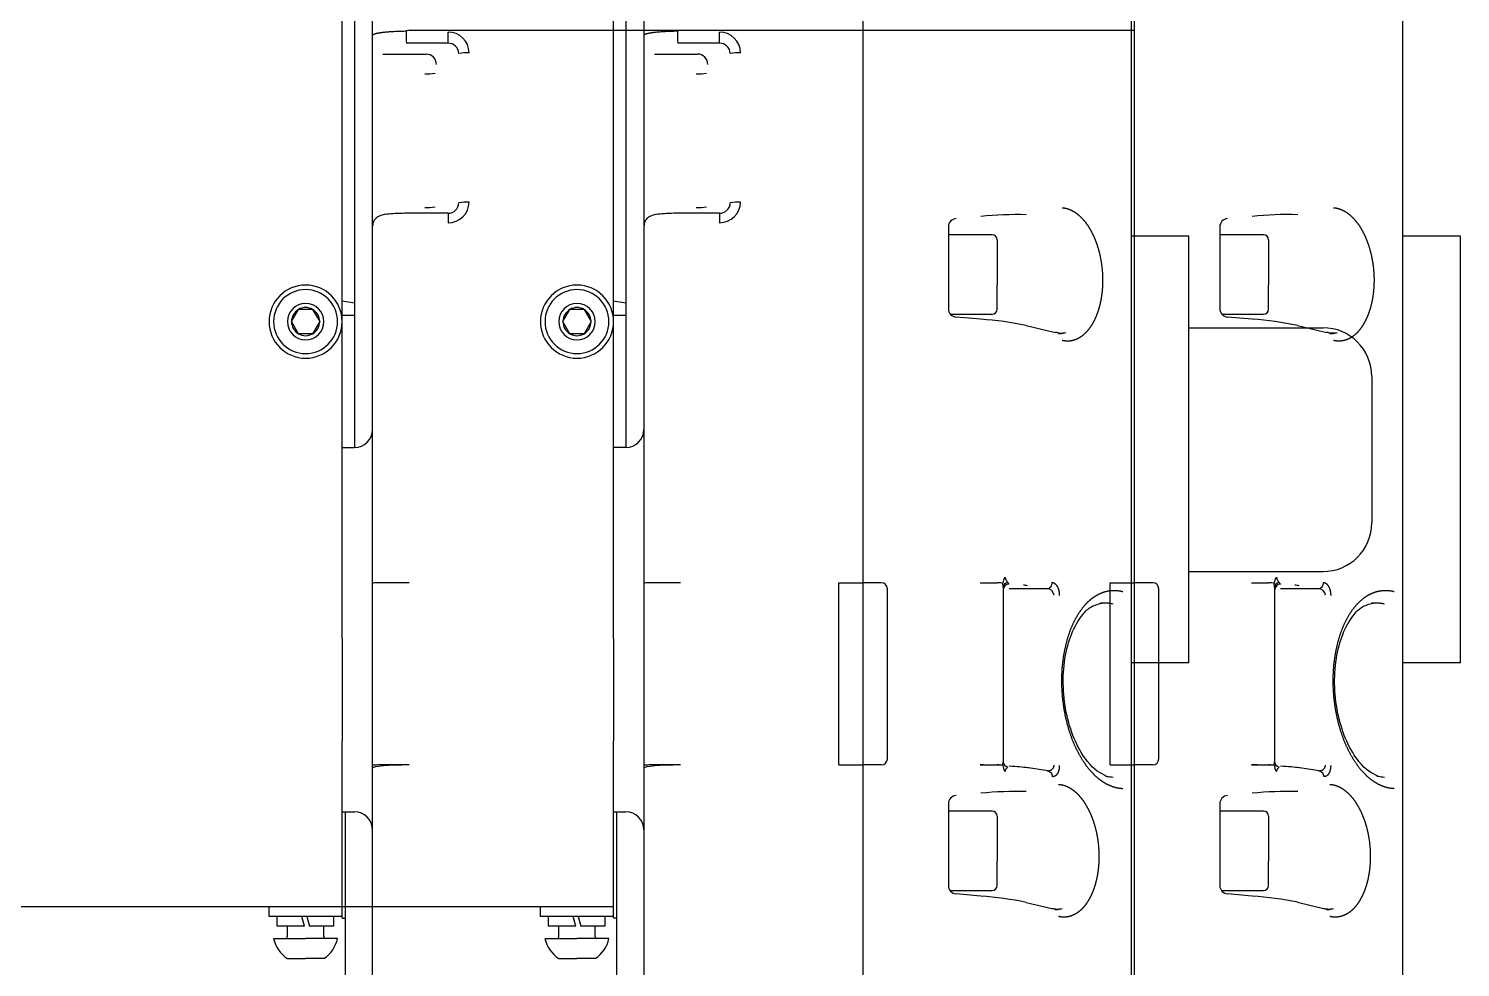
# Model space of a CAD drawing. Extents: x -1899985 to 1774885, y 556286 to 2175695.
# Drawn here: x -1083091.7 to -1082722.4, y 576265.4 to 576507.4 of the extents above; entities that cross this region are included whole.
import ezdxf

# ---------------------------------------------------------------- set-up
doc = ezdxf.new("R2010")
doc.units = 0
doc.header["$LTSCALE"] = 10
doc.header["$MEASUREMENT"] = 0
for name, color, linetype in [('20剖面图$0$A-LIN-V', 9, 'Continuous'), ('20剖面图$0$EWHS5T6M-3', 7, 'Continuous'), ('20剖面图$0$FHSGH10105-主梁-04', 7, 'Continuous'), ('A-LIN-V', 9, 'Continuous')]:
    doc.layers.add(name, color=color, linetype=linetype)

# ---------------------------------------------------------------- blocks, each defined once
blk = doc.blocks.new('20剖面图$0$w4234')
at = {"layer": '20剖面图$0$EWHS5T6M-3', "color": 2, "linetype": 'Continuous'}
for p, q in [((1597223.68, -79801.07), (1597223.68, -79652.03)), ((1597089.32, -79957.96), (1597089.32, -79664.84)), ((1597292.82, -79679.07), (1597292.82, -79808.87)), ((1597292.82, -79679.07), (1597292.82, -79808.87)), ((1597097.18, -79802.36), (1597097.18, -79682.21)), ((1597092.46, -79741.84), (1597092.46, -79820.73)), ((1597106.61, -79801.07), (1597223.68, -79801.07)), ((1597223.68, -79943.52), (1597223.68, -79801.07)), ((1597097.18, -79804.55), (1597097.18, -79802.36)), ((1597097.18, -79812.55), (1597097.18, -79804.55)), ((1597116.64, -79804.43), (1597105.92, -79804.43)), ((1597223.68, -79943.52), (1597223.68, -79801.89)), ((1597099.85, -79807.21), (1597111.01, -79807.21)), ((1597292.82, -79808.87), (1597292.82, -79947.8)), ((1597292.82, -79808.87), (1597292.82, -79854.19)), ((1597097.18, -79846.99), (1597097.18, -79812.55)), ((1597092.46, -79820.73), (1597092.46, -79908.69)), ((1597097.18, -79851.57), (1597097.18, -79846.99)), ((1597116.64, -79848.25), (1597106.61, -79848.25)), ((1597097.18, -79943.66), (1597097.18, -79851.52)), ((1597245.68, -79851.8), (1597245.68, -79872.83)), ((1597256.99, -79853.82), (1597245.68, -79853.82)), ((1597258.25, -79855.08), (1597258.25, -79866.74)), ((1597307.75, -79854.19), (1597292.82, -79854.19)), ((1597307.75, -79854.19), (1597292.82, -79854.19)), ((1597307.75, -79964.19), (1597307.75, -79854.19)), ((1597307.75, -79877.77), (1597307.75, -79854.19)), ((1597258.26, -79858.59), (1597258.25, -79858.6)), ((1597258.25, -79873), (1597258.25, -79866.74)), ((1597089.32, -79870.81), (1597092.46, -79871.36)), ((1597258.25, -79869.48), (1597258.26, -79869.49)), ((1597076.26, -79876.19), (1597078.08, -79873.05)), ((1597081.71, -79873.05), (1597078.08, -79873.05)), ((1597081.71, -79873.05), (1597083.52, -79876.19)), ((1597092.46, -79874.62), (1597089.32, -79874.62)), ((1597246.21, -79874.25), (1597256.99, -79874.25)), ((1597254.08, -79875.56), (1597247.69, -79875)), ((1597078.08, -79879.34), (1597076.26, -79876.19)), ((1597083.52, -79876.19), (1597081.71, -79879.34)), ((1597265.79, -79877.18), (1597273.32, -79878.97)), ((1597307.75, -79877.77), (1597342.32, -79877.77)), ((1597307.75, -79877.77), (1597342.32, -79877.77)), ((1597081.71, -79879.34), (1597078.08, -79879.34)), ((1597354.89, -79890.34), (1597354.89, -79928.05)), ((1597354.89, -79890.34), (1597354.89, -79928.05)), ((1597092.46, -79908.69), (1597089.32, -79908.69)), ((1597307.75, -79940.62), (1597342.32, -79940.62)), ((1597307.75, -79964.19), (1597307.75, -79940.62)), ((1597307.75, -79940.62), (1597342.32, -79940.62)), ((1597097.18, -79990.62), (1597097.18, -79943.66)), ((1597106.61, -79943.52), (1597098.75, -79943.52)), ((1597217.39, -79943.52), (1597223.68, -79943.52)), ((1597217.39, -79990.49), (1597217.39, -79943.52)), ((1597223.68, -79946.06), (1597223.68, -79943.52)), ((1597228.39, -79943.52), (1597223.68, -79943.52)), ((1597223.68, -79946.06), (1597223.68, -79943.52)), ((1597229.96, -79988.92), (1597229.96, -79945.1)), ((1597253.89, -79943.52), (1597258.25, -79943.52)), ((1597259.73, -79943.62), (1597259.76, -79943.62)), ((1597259.82, -79944.62), (1597259.73, -79943.62)), ((1597259.82, -79944.62), (1597259.82, -79989.67)), ((1597261.39, -79945.03), (1597271.13, -79945.03)), ((1597223.68, -79951.11), (1597223.68, -79946.06)), ((1597223.68, -79951.11), (1597223.68, -79946.06)), ((1597292.82, -79947.8), (1597292.82, -79973.36)), ((1597223.68, -79986.18), (1597223.68, -79951.11)), ((1597223.68, -79986.18), (1597223.68, -79951.11)), ((1597089.32, -79957.96), (1597089.32, -79984.27)), ((1597307.75, -79964.19), (1597292.82, -79964.19)), ((1597307.75, -79964.19), (1597292.82, -79964.19)), ((1597292.82, -79964.19), (1597292.82, -80115.33)), ((1597292.82, -79973.36), (1597292.82, -79995.96)), ((1597089.32, -79985.41), (1597089.32, -79984.27)), ((1597089.32, -80027.05), (1597089.32, -79985.41)), ((1597223.68, -79990.49), (1597223.68, -79986.18)), ((1597223.68, -79990.49), (1597223.68, -79986.18)), ((1597259.73, -79990.58), (1597259.82, -79989.67)), ((1597097.18, -79991.31), (1597097.18, -79990.62)), ((1597097.18, -80114.36), (1597097.18, -79991.31)), ((1597106.61, -79990.49), (1597098.75, -79990.49)), ((1597217.39, -79990.49), (1597223.68, -79990.49)), ((1597223.68, -80113.12), (1597223.68, -79990.49)), ((1597228.39, -79990.49), (1597223.68, -79990.49)), ((1597223.68, -80114.16), (1597223.68, -79990.49)), ((1597253.89, -79990.49), (1597258.25, -79990.49)), ((1597259.76, -79990.59), (1597259.73, -79990.58)), ((1597271.36, -79992.01), (1597266.37, -79991.25)), ((1597271.55, -79991.98), (1597271.48, -79992.03)), ((1597292.82, -79995.96), (1597292.82, -80115.33)), ((1597245.68, -80000.52), (1597245.68, -80021.55)), ((1597089.32, -80002.54), (1597092.46, -80002.54)), ((1597090.11, -80002.54), (1597090.11, -80089)), ((1597256.99, -80002.41), (1597245.68, -80002.41)), ((1597258.25, -80003.66), (1597258.25, -80015.32)), ((1597258.26, -80007.17), (1597258.25, -80007.18)), ((1597258.25, -80021.58), (1597258.25, -80015.32)), ((1597258.25, -80018.06), (1597258.26, -80018.07)), ((1597246.1, -80022.83), (1597256.99, -80022.83)), ((1597254.08, -80024.28), (1597247.69, -80023.72)), ((1597265.79, -80025.9), (1597272.41, -80027.47)), ((1597089.32, -80027.05), (1596174.75, -80027.05)), ((1597070.46, -80029.57), (1597070.46, -80027.05)), ((1597089.32, -80029.57), (1597070.46, -80029.57)), ((1597072.58, -80032.08), (1597072.58, -80029.57)), ((1597079.58, -80032.08), (1597078.9, -80029.57)), ((1597080.21, -80029.57), (1597080.88, -80032.08)), ((1597087.2, -80032.08), (1597087.2, -80029.57)), ((1597089.32, -80029.57), (1597089.32, -80027.05)), ((1597089.32, -80029.94), (1597089.32, -80029.57)), ((1597089.32, -80029.94), (1597090.11, -80029.94)), ((1597079.58, -80032.08), (1597072.58, -80032.08)), ((1597075.18, -80034.83), (1597075.18, -80032.08)), ((1597087.2, -80032.08), (1597080.88, -80032.08)), ((1597084.61, -80034.83), (1597084.61, -80032.08)), ((1597071.64, -80035.22), (1597079.89, -80035.22)), ((1597088.14, -80035.22), (1597079.89, -80035.22)), ((1597075.18, -80040.41), (1597079.89, -80040.41)), ((1597076.26, -80040.41), (1597076.26, -80040.41)), ((1597084.61, -80040.41), (1597079.89, -80040.41))]:
    blk.add_line(p, q, dxfattribs=at)
for centre, radius, start, end in [((1597106.14, -79801.57), 0.34, 115.5124, 175.0691), ((1597106.63, -79802.23), 1.16, 91.1511, 123.4361), ((1597124.89, -79802.16), 19.1, 178.1204, 186.8182), ((1597116.68, -79806.92), 5.38, 0.6276, 90.4679), ((1597043.15, -79802.99), 73.5, 358.8719, 1.1281), ((1597116.75, -79807.11), 2.68, 1.3111, 92.3612), ((1597110.95, -79809.91), 2.69, 359.8405, 88.6371), ((1597121.56, -79818.11), 11.26, 87.4575, 100.908), ((1597111.06, -79799.89), 12.44, 268.0965, 280.2689), ((1597116.67, -79845.31), 5.39, 269.5845, 359.32), ((1597116.65, -79845.49), 2.78, 269.6373, 358.4293), ((1597121.55, -79856.5), 11.14, 87.3841, 100.9814), ((1597111.16, -79835.63), 11.14, 267.3841, 280.9814), ((1597263.28, -79939.6), 91, 88.4203, 95.7989), ((1597256.99, -79855.08), 1.26, 0, 90), ((1597079.89, -79876.19), 9.43, 0, 180), ((1597079.89, -79876.19), 8.25, 0, 180), ((1597079.89, -79876.19), 4.71, 0, 180), ((1597079.89, -79876.19), 3.63, 120, 180), ((1597079.89, -79876.19), 3.63, 60, 120), ((1597079.89, -79876.19), 3.63, 0, 60), ((1597256.99, -79873), 1.26, 270, 0), ((1597079.89, -79876.19), 9.43, 180, 0), ((1597079.89, -79876.19), 8.25, 180, 0), ((1597079.89, -79876.19), 4.71, 180, 360), ((1597079.89, -79876.19), 3.63, 180, 240), ((1597079.89, -79876.19), 3.63, 300, 0), ((1597247.05, -79970.07), 94.76, 78.5985, 85.7461), ((1597274.5, -79875.1), 4.14, 264.4697, 286.5306), ((1597342.32, -79890.34), 12.57, 0, 90), ((1597342.32, -79890.34), 12.57, 0, 90), ((1597079.89, -79876.19), 3.63, 240, 300), ((1597092.46, -79903.97), 4.71, 270, 0), ((1597342.32, -79928.05), 12.57, 270, 0), ((1597342.32, -79928.05), 12.57, 270, 0), ((1597228.39, -79945.1), 1.57, 360, 90), ((1597262.24, -79943.6), 2.48, 142.1289, 180.5606), ((1597271.07, -79946.91), 1.88, 5.4261, 88.2259), ((1597228.39, -79988.92), 1.57, 270, 0), ((1597262.45, -79990.58), 2.68, 180.1204, 216.3422), ((1597263.28, -80088.31), 91, 88.4203, 95.7989), ((1597092.46, -80007.26), 4.71, 0, 90), ((1597256.99, -80003.66), 1.26, 0, 90), ((1597256.99, -80021.58), 1.26, 270, 360), ((1597247.05, -80118.79), 94.76, 78.5985, 85.7461), ((1597273.59, -80023.62), 4.11, 264.5277, 286.5739), ((1597079.89, -80033.4), 8.45, 192.4855, 236.0883), ((1597074.78, -80034.83), 0.393, 270, 0), ((1597085, -80034.83), 0.393, 180, 270), ((1597079.89, -80033.4), 8.45, 303.9117, 347.5145)]:
    blk.add_arc(centre, radius, start, end, dxfattribs=at)
for centre, major_axis, ratio, start_param, end_param in [((1597247.88, -79851.8), (-2.2, 0), 0.996195, 4.799655, 6.283185), ((1597247.88, -79872.83), (2.2, 0), 0.996195, 3.141593, 4.625123), ((1597098.75, -79943.66), (-1.57, 0), 0.087156, 4.712389, 6.283185), ((1597258.25, -79943.66), (-1.57, 0), 0.087156, 3.482259, 4.712389), ((1597261.39, -79944.62), (-1.57, 0), 0.786918, 4.994332, 6.283185), ((1597261.39, -79945.41), (-1.57, 0), 0.996195, 4.712389, 6.283185), ((1597253.89, -79944.89), (14.14, 0), 0.087156, 0.523599, 0.664081), ((1597261.39, -79989.67), (-1.57, 0), 0.882114, 0, 1.288854), ((1597098.75, -79990.62), (1.57, 0), 0.087156, 1.570796, 3.141593), ((1597106.61, -79991.31), (-9.43, 0), 0.087156, 4.712389, 6.283185), ((1597253.89, -79991.86), (15.71, 0), 0.087156, 1.187697, 1.570796), ((1597258.25, -79990.62), (1.57, 0), 0.087156, 0.340666, 1.570796), ((1597253.89, -79991.86), (14.14, 0), 0.087156, 0.523599, 1.011737), ((1597266.14, -79992.81), (-0.23, -1.55), 0.86273, 3.141593, 3.314816), ((1597247.88, -80000.52), (-2.2, 0), 0.996195, 4.799655, 6.283185), ((1597247.88, -80021.55), (2.2, 0), 0.996195, 3.141593, 4.625123)]:
    blk.add_ellipse(centre, major_axis=major_axis, ratio=ratio, start_param=start_param, end_param=end_param, dxfattribs=at)
for points, degree, knots in [([(1597097.18, -79802.36), (1597097.18, -79802.35), (1597097.18, -79802.32), (1597097.21, -79802.27), (1597097.24, -79802.23), (1597097.3, -79802.18), (1597097.36, -79802.14), (1597097.43, -79802.1), (1597097.52, -79802.06), (1597097.61, -79802.03), (1597097.72, -79801.99), (1597097.83, -79801.96), (1597097.94, -79801.92), (1597098.07, -79801.89), (1597098.19, -79801.86), (1597098.33, -79801.83), (1597098.46, -79801.8), (1597098.6, -79801.78), (1597098.74, -79801.75), (1597098.88, -79801.73), (1597099.02, -79801.7), (1597099.16, -79801.68), (1597099.3, -79801.66), (1597099.44, -79801.64), (1597099.58, -79801.62), (1597099.86, -79801.59), (1597100.29, -79801.54), (1597100.91, -79801.48), (1597101.56, -79801.43), (1597102.25, -79801.38), (1597102.97, -79801.34), (1597103.71, -79801.31), (1597104.46, -79801.28), (1597105.22, -79801.27), (1597105.73, -79801.26), (1597105.99, -79801.26)], 3, [0, 0, 0, 0, 0.027471, 0.054365, 0.080681, 0.10642, 0.131582, 0.156167, 0.180175, 0.203606, 0.226459, 0.248735, 0.270434, 0.291556, 0.312101, 0.332068, 0.351458, 0.370272, 0.388508, 0.406167, 0.423249, 0.439754, 0.455681, 0.471032, 0.485806, 0.500003, 0.556902, 0.613462, 0.669684, 0.725569, 0.781119, 0.836335, 0.89122, 0.945774, 1, 1, 1, 1]), ([(1597106.61, -79848.25), (1597105.98, -79848.26), (1597104.6, -79848.27), (1597102.29, -79848.36), (1597100.49, -79848.54), (1597099.48, -79848.72), (1597098.52, -79849.09), (1597097.72, -79849.78), (1597097.26, -79850.64), (1597097.2, -79851.21), (1597097.18, -79851.52)], 3, [0, 0, 0, 0, 0.127876, 0.328514, 0.539358, 0.689471, 0.783591, 0.862762, 0.935729, 1, 1, 1, 1]), ([(1597116.64, -79848.27), (1597116.64, -79848.23), (1597116.64, -79848.27), (1597116.64, -79848.48), (1597116.64, -79848.65), (1597116.64, -79849.1), (1597116.64, -79849.38), (1597116.63, -79850), (1597116.63, -79850.34), (1597116.64, -79850.69)], 3, [0, 0, 0, 0, 0.25, 0.25, 0.5, 0.5, 0.75, 0.75, 1, 1, 1, 1]), ([(1597275.03, -79846.83), (1597276.04, -79846.89), (1597277.04, -79847.31), (1597278.04, -79847.72), (1597278.99, -79848.47), (1597279.93, -79849.22), (1597280.79, -79850.27), (1597281.65, -79851.32), (1597282.38, -79852.63), (1597283.12, -79853.94), (1597283.69, -79855.46), (1597284.27, -79856.98), (1597284.67, -79858.64), (1597285.07, -79860.3), (1597285.27, -79862.04), (1597285.48, -79863.78), (1597285.48, -79865.52), (1597285.48, -79867.26), (1597285.27, -79868.94), (1597285.07, -79870.61), (1597284.67, -79872.16), (1597284.27, -79873.7), (1597283.69, -79875.04), (1597283.12, -79876.38), (1597282.38, -79877.47), (1597281.65, -79878.56), (1597280.79, -79879.36), (1597279.94, -79880.15), (1597278.99, -79880.61), (1597278.04, -79881.07), (1597277.04, -79881.19), (1597276.04, -79881.3), (1597275.03, -79881.06)], 2, [0, 0, 0, 0.0625, 0.0625, 0.125, 0.125, 0.1875, 0.1875, 0.25, 0.25, 0.3125, 0.3125, 0.375, 0.375, 0.4375, 0.4375, 0.5, 0.5, 0.5625, 0.5625, 0.625, 0.625, 0.6875, 0.6875, 0.75, 0.75, 0.8125, 0.8125, 0.875, 0.875, 0.9375, 0.9375, 1, 1, 1]), ([(1597274.05, -79879.18), (1597274.03, -79879.17), (1597274.01, -79879.16), (1597273.78, -79879.04), (1597273.55, -79878.98), (1597273.32, -79878.97)], 3, [0.727826, 0.727826, 0.727826, 0.727826, 0.75, 0.75, 1, 1, 1, 1]), ([(1597274.17, -79879.1), (1597274.24, -79879.11), (1597274.59, -79879.14), (1597275.19, -79879.13), (1597275.71, -79879.06), (1597275.94, -79879.02)], 3, [0.02891952, 0.02891952, 0.02891952, 0.02891952, 0.03559223, 0.06538625, 0.08931758, 0.08931758, 0.08931758, 0.08931758]), ([(1597260.29, -79942.08), (1597260.29, -79942.11), (1597260.29, -79942.16), (1597260.31, -79942.25), (1597260.34, -79942.35), (1597260.38, -79942.45), (1597260.42, -79942.55), (1597260.47, -79942.65), (1597260.53, -79942.76), (1597260.62, -79942.9), (1597260.73, -79943.07), (1597260.85, -79943.26), (1597260.92, -79943.37), (1597260.95, -79943.43)], 3, [0, 0, 0, 0, 0.046213, 0.095895, 0.149811, 0.208554, 0.272571, 0.342192, 0.417658, 0.499136, 0.665682, 0.832684, 1, 1, 1, 1]), ([(1597260.95, -79943.43), (1597260.97, -79943.46), (1597261.01, -79943.52), (1597261.06, -79943.61), (1597261.12, -79943.68), (1597261.18, -79943.74), (1597261.25, -79943.79), (1597261.32, -79943.83), (1597261.37, -79943.84), (1597261.39, -79943.85)], 3, [0, 0, 0, 0, 0.129131, 0.262792, 0.401034, 0.543884, 0.691341, 0.843389, 1, 1, 1, 1]), ([(1597271.13, -79945.03), (1597271.48, -79945.01), (1597271.84, -79944.83), (1597272.34, -79944.22), (1597272.49, -79943.81), (1597272.49, -79943.4)], 3, [0, 0, 0, 0, 0.5, 0.5, 1, 1, 1, 1]), ([(1597272.49, -79943.4), (1597272.85, -79943.45), (1597273.18, -79943.74), (1597273.52, -79944.03), (1597273.77, -79944.51), (1597274.03, -79944.98), (1597274.17, -79945.58), (1597274.3, -79946.18), (1597274.3, -79946.8)], 2, [0, 0, 0, 0.25, 0.25, 0.5, 0.5, 0.75, 0.75, 1, 1, 1]), ([(1597290.72, -79996.61), (1597289.2, -79996.55), (1597287.7, -79995.97), (1597286.2, -79995.38), (1597284.77, -79994.29), (1597283.34, -79993.2), (1597282.04, -79991.64), (1597280.75, -79990.08), (1597279.64, -79988.13), (1597278.53, -79986.18), (1597277.65, -79983.9), (1597276.78, -79981.64), (1597276.18, -79979.14), (1597275.57, -79976.65), (1597275.26, -79974.04), (1597274.95, -79971.44), (1597274.95, -79968.82), (1597274.95, -79966.2), (1597275.26, -79963.68), (1597275.57, -79961.17), (1597276.18, -79958.86), (1597276.78, -79956.55), (1597277.65, -79954.54), (1597278.53, -79952.54), (1597279.64, -79950.92), (1597280.74, -79949.3), (1597282.04, -79948.13), (1597283.34, -79946.97), (1597284.77, -79946.31), (1597286.19, -79945.64), (1597287.7, -79945.51), (1597289.2, -79945.38), (1597290.72, -79945.79)], 2, [0, 0, 0, 0.0625, 0.0625, 0.125, 0.125, 0.1875, 0.1875, 0.25, 0.25, 0.3125, 0.3125, 0.375, 0.375, 0.4375, 0.4375, 0.5, 0.5, 0.5625, 0.5625, 0.625, 0.625, 0.6875, 0.6875, 0.75, 0.75, 0.8125, 0.8125, 0.875, 0.875, 0.9375, 0.9375, 1, 1, 1]), ([(1597286.58, -79993.42), (1597284.85, -79992.64), (1597282.42, -79991.28), (1597278.34, -79984.8), (1597276.1, -79978.04), (1597275.1, -79970.42), (1597275.54, -79962.92), (1597277.34, -79956.3), (1597279.88, -79951.97), (1597282.43, -79949.49), (1597284.17, -79949.02), (1597285.32, -79948.78)], 3, [0, 0, 0, 0, 0.182956, 0.293819, 0.396585, 0.497863, 0.598718, 0.698185, 0.807965, 0.892562, 1, 1, 1, 1]), ([(1597288.16, -79949.01), (1597288.02, -79948.98), (1597287.76, -79948.92), (1597287.37, -79948.86), (1597286.99, -79948.81), (1597286.63, -79948.78), (1597286.27, -79948.76), (1597285.93, -79948.75), (1597285.6, -79948.76), (1597285.29, -79948.77), (1597285.01, -79948.8), (1597284.83, -79948.82), (1597284.76, -79948.83)], 3, [0, 0, 0, 0, 0.0181215, 0.0356849, 0.0526911, 0.0691411, 0.085036, 0.1003767, 0.1151641, 0.129399, 0.1430824, 0.15322, 0.15322, 0.15322, 0.15322]), ([(1597260.95, -79991), (1597260.94, -79991.03), (1597260.9, -79991.07), (1597260.84, -79991.16), (1597260.77, -79991.25), (1597260.69, -79991.34), (1597260.6, -79991.45), (1597260.5, -79991.57), (1597260.41, -79991.71), (1597260.35, -79991.86), (1597260.3, -79992.01), (1597260.29, -79992.12), (1597260.29, -79992.17)], 3, [0, 0, 0, 0, 0.096597, 0.194899, 0.294943, 0.396756, 0.500362, 0.61835, 0.725629, 0.823603, 0.914215, 1, 1, 1, 1]), ([(1597271.13, -79991.99), (1597271.19, -79992), (1597271.3, -79992), (1597271.47, -79991.99), (1597271.63, -79991.97), (1597271.77, -79991.94), (1597271.89, -79991.91), (1597272.01, -79991.86), (1597272.11, -79991.82), (1597272.2, -79991.78), (1597272.32, -79991.7), (1597272.47, -79991.59), (1597272.63, -79991.42), (1597272.76, -79991.23), (1597272.86, -79991.02), (1597272.92, -79990.8), (1597272.94, -79990.64), (1597272.94, -79990.57)], 3, [0, 0, 0, 0, 0.075871, 0.146671, 0.212405, 0.273077, 0.328693, 0.379262, 0.424794, 0.465303, 0.500811, 0.597627, 0.687782, 0.772055, 0.851394, 0.926938, 1, 1, 1, 1]), ([(1597271.13, -79991.99), (1597271.45, -79991.98), (1597271.83, -79992.11), (1597272.36, -79992.7), (1597272.49, -79993.12), (1597272.49, -79993.49)], 3, [0, 0, 0, 0, 0.503981, 0.503981, 1, 1, 1, 1]), ([(1597274.3, -79990.63), (1597274.3, -79991.26), (1597274.17, -79991.81), (1597274.03, -79992.36), (1597273.77, -79992.77), (1597273.52, -79993.17), (1597273.18, -79993.36), (1597272.85, -79993.55), (1597272.49, -79993.49)], 2, [0, 0, 0, 0.25, 0.25, 0.5, 0.5, 0.75, 0.75, 1, 1, 1]), ([(1597286.24, -79993.34), (1597286.35, -79993.37), (1597286.71, -79993.45), (1597287.35, -79993.55), (1597287.88, -79993.59), (1597288.16, -79993.6)], 3, [0.91364602, 0.91364602, 0.91364602, 0.91364602, 0.92836282, 0.9630183, 1, 1, 1, 1]), ([(1597274.12, -79995.49), (1597275.13, -79995.55), (1597276.12, -79995.96), (1597277.12, -79996.38), (1597278.06, -79997.12), (1597279, -79997.87), (1597279.86, -79998.91), (1597280.71, -79999.96), (1597281.44, -80001.27), (1597282.17, -80002.57), (1597282.75, -80004.08), (1597283.32, -80005.59), (1597283.72, -80007.25), (1597284.12, -80008.9), (1597284.32, -80010.63), (1597284.52, -80012.36), (1597284.52, -80014.09), (1597284.52, -80015.83), (1597284.32, -80017.5), (1597284.12, -80019.16), (1597283.72, -80020.7), (1597283.32, -80022.23), (1597282.75, -80023.57), (1597282.17, -80024.91), (1597281.44, -80025.99), (1597280.71, -80027.08), (1597279.86, -80027.87), (1597279.01, -80028.65), (1597278.06, -80029.11), (1597277.12, -80029.57), (1597276.12, -80029.69), (1597275.13, -80029.8), (1597274.12, -80029.56)], 2, [0, 0, 0, 0.0625, 0.0625, 0.125, 0.125, 0.1875, 0.1875, 0.25, 0.25, 0.3125, 0.3125, 0.375, 0.375, 0.4375, 0.4375, 0.5, 0.5, 0.5625, 0.5625, 0.625, 0.625, 0.6875, 0.6875, 0.75, 0.75, 0.8125, 0.8125, 0.875, 0.875, 0.9375, 0.9375, 1, 1, 1]), ([(1597273.26, -80027.6), (1597273.32, -80027.61), (1597273.68, -80027.64), (1597274.27, -80027.63), (1597274.79, -80027.56), (1597275.02, -80027.52)], 3, [0.02892131, 0.02892131, 0.02892131, 0.02892131, 0.03559755, 0.06539483, 0.0893273, 0.0893273, 0.0893273, 0.0893273])]:
    blk.add_open_spline(points, degree=degree, knots=knots, dxfattribs=at)
blk.add_open_spline([(1597272.41, -80027.47), (1597272.65, -80027.48), (1597272.91, -80027.55), (1597273.14, -80027.68)], degree=3, dxfattribs=at)
blk = doc.blocks.new('20剖面图$0$55555555rrrrrr-M')
at = {"layer": '20剖面图$0$EWHS5T6M-3', "color": 2, "linetype": 'Continuous'}
for p, q in [((1515563.93, 577777.05), (1515563.93, 577926.09)), ((1515429.57, 577620.15), (1515429.57, 577913.28)), ((1515633.07, 577899.04), (1515633.07, 577769.25)), ((1515633.07, 577899.04), (1515633.07, 577769.25)), ((1515437.43, 577775.75), (1515437.43, 577895.9)), ((1515432.71, 577836.28), (1515432.71, 577757.38)), ((1515437.43, 577773.56), (1515437.43, 577775.75)), ((1515437.43, 577765.56), (1515437.43, 577773.56)), ((1515456.88, 577773.68), (1515446.17, 577773.68)), ((1515446.85, 577777.05), (1515563.93, 577777.05)), ((1515563.93, 577634.59), (1515563.93, 577777.05)), ((1515563.93, 577634.59), (1515563.93, 577776.22)), ((1515440.1, 577770.9), (1515451.26, 577770.9)), ((1515633.07, 577769.25), (1515633.07, 577723.92)), ((1515633.07, 577769.25), (1515633.07, 577630.31)), ((1515437.43, 577731.12), (1515437.43, 577765.56)), ((1515432.71, 577757.38), (1515432.71, 577669.43)), ((1515437.43, 577726.54), (1515437.43, 577731.12)), ((1515456.88, 577729.86), (1515446.85, 577729.86)), ((1515437.43, 577634.45), (1515437.43, 577726.6)), ((1515585.93, 577726.32), (1515585.93, 577705.29)), ((1515597.24, 577724.29), (1515585.93, 577724.29)), ((1515598.5, 577723.03), (1515598.5, 577711.38)), ((1515648, 577723.92), (1515633.07, 577723.92)), ((1515648, 577723.92), (1515633.07, 577723.92)), ((1515648, 577700.35), (1515648, 577723.92)), ((1515648, 577613.92), (1515648, 577723.92)), ((1515598.51, 577719.53), (1515598.5, 577719.52)), ((1515598.5, 577705.12), (1515598.5, 577711.38)), ((1515429.57, 577707.31), (1515432.71, 577706.75)), ((1515598.5, 577708.63), (1515598.51, 577708.62)), ((1515416.51, 577701.92), (1515418.33, 577705.06)), ((1515421.95, 577705.06), (1515418.33, 577705.06)), ((1515421.95, 577705.06), (1515423.77, 577701.92)), ((1515432.71, 577703.49), (1515429.57, 577703.49)), ((1515586.45, 577703.86), (1515597.24, 577703.86)), ((1515418.33, 577698.78), (1515416.51, 577701.92)), ((1515423.77, 577701.92), (1515421.95, 577698.78)), ((1515594.33, 577702.55), (1515587.93, 577703.11)), ((1515606.03, 577700.94), (1515613.56, 577699.14)), ((1515421.95, 577698.78), (1515418.33, 577698.78)), ((1515432.71, 577669.43), (1515429.57, 577669.43)), ((1515648, 577613.92), (1515648, 577637.49)), ((1515437.43, 577587.49), (1515437.43, 577634.45)), ((1515446.85, 577634.59), (1515439, 577634.59)), ((1515557.64, 577634.59), (1515563.93, 577634.59)), ((1515557.64, 577587.63), (1515557.64, 577634.59)), ((1515563.93, 577632.05), (1515563.93, 577634.59)), ((1515568.64, 577634.59), (1515563.93, 577634.59)), ((1515563.93, 577632.05), (1515563.93, 577634.59)), ((1515594.14, 577634.59), (1515598.5, 577634.59)), ((1515599.98, 577634.5), (1515600.01, 577634.49)), ((1515600.07, 577633.5), (1515599.98, 577634.5)), ((1515600.07, 577633.5), (1515600.07, 577588.44)), ((1515563.93, 577627), (1515563.93, 577632.05)), ((1515563.93, 577627), (1515563.93, 577632.05)), ((1515570.21, 577589.2), (1515570.21, 577633.02)), ((1515601.64, 577633.08), (1515611.38, 577633.08)), ((1515633.07, 577630.31), (1515633.07, 577604.76)), ((1515563.93, 577591.93), (1515563.93, 577627)), ((1515563.93, 577591.93), (1515563.93, 577627)), ((1515429.57, 577620.15), (1515429.57, 577593.85)), ((1515633.07, 577613.92), (1515633.07, 577462.79)), ((1515648, 577613.92), (1515633.07, 577613.92)), ((1515648, 577613.92), (1515633.07, 577613.92)), ((1515633.07, 577604.76), (1515633.07, 577582.15)), ((1515429.57, 577592.71), (1515429.57, 577593.85)), ((1515429.57, 577551.06), (1515429.57, 577592.71)), ((1515563.93, 577587.63), (1515563.93, 577591.93)), ((1515563.93, 577587.63), (1515563.93, 577591.93)), ((1515437.43, 577586.8), (1515437.43, 577587.49)), ((1515437.43, 577463.76), (1515437.43, 577586.8)), ((1515446.85, 577587.63), (1515439, 577587.63)), ((1515557.64, 577587.63), (1515563.93, 577587.63)), ((1515563.93, 577465), (1515563.93, 577587.63)), ((1515568.64, 577587.63), (1515563.93, 577587.63)), ((1515563.93, 577463.96), (1515563.93, 577587.63)), ((1515594.14, 577587.63), (1515598.5, 577587.63)), ((1515599.98, 577587.54), (1515600.07, 577588.44)), ((1515600.01, 577587.53), (1515599.98, 577587.54)), ((1515611.61, 577586.11), (1515606.62, 577586.86)), ((1515611.79, 577586.13), (1515611.73, 577586.08)), ((1515633.07, 577582.15), (1515633.07, 577462.79)), ((1515429.57, 577575.57), (1515432.71, 577575.57)), ((1515430.35, 577575.57), (1515430.35, 577489.11)), ((1515585.93, 577577.6), (1515585.93, 577556.57)), ((1515597.24, 577575.71), (1515585.93, 577575.71)), ((1515598.5, 577574.45), (1515598.5, 577562.8)), ((1515598.51, 577570.95), (1515598.5, 577570.94)), ((1515598.5, 577556.54), (1515598.5, 577562.8)), ((1515598.5, 577560.05), (1515598.51, 577560.04)), ((1515586.35, 577555.28), (1515597.24, 577555.28)), ((1515594.33, 577553.84), (1515587.93, 577554.39)), ((1515606.03, 577552.22), (1515612.66, 577550.64)), ((1515429.57, 577551.06), (1514515, 577551.06)), ((1515410.71, 577548.55), (1515410.71, 577551.06)), ((1515429.57, 577548.55), (1515410.71, 577548.55)), ((1515412.83, 577546.03), (1515412.83, 577548.55)), ((1515419.83, 577546.03), (1515419.15, 577548.55)), ((1515420.45, 577548.55), (1515421.13, 577546.03)), ((1515427.45, 577546.03), (1515427.45, 577548.55)), ((1515429.57, 577548.55), (1515429.57, 577551.06)), ((1515429.57, 577548.18), (1515429.57, 577548.55)), ((1515419.83, 577546.03), (1515412.83, 577546.03)), ((1515415.43, 577543.28), (1515415.43, 577546.03)), ((1515427.45, 577546.03), (1515421.13, 577546.03)), ((1515424.85, 577543.28), (1515424.85, 577546.03)), ((1515429.57, 577548.18), (1515430.35, 577548.18)), ((1515411.89, 577542.89), (1515420.14, 577542.89)), ((1515428.39, 577542.89), (1515420.14, 577542.89)), ((1515415.43, 577537.71), (1515420.14, 577537.71)), ((1515416.51, 577537.71), (1515416.51, 577537.7)), ((1515424.85, 577537.71), (1515420.14, 577537.71))]:
    blk.add_line(p, q, dxfattribs=at)
for centre, radius, start, end in [((1515465.14, 577775.95), 19.1, 178.1204, 186.8182), ((1515446.38, 577776.55), 0.34, 115.5124, 175.0691), ((1515446.88, 577775.89), 1.16, 91.1511, 123.4361), ((1515456.93, 577771.19), 5.38, 0.6276, 90.4679), ((1515383.4, 577775.13), 73.5, 358.8719, 1.1281), ((1515456.99, 577771), 2.68, 1.3111, 92.3612), ((1515451.19, 577768.21), 2.69, 359.8405, 88.6371), ((1515461.81, 577760), 11.26, 87.4575, 100.908), ((1515451.31, 577778.23), 12.44, 268.0965, 280.2689), ((1515451.41, 577742.48), 11.14, 267.3841, 280.9814), ((1515456.92, 577732.81), 5.39, 269.5845, 359.32), ((1515456.9, 577732.63), 2.78, 269.6373, 358.4293), ((1515461.8, 577721.61), 11.14, 87.3841, 100.9814), ((1515603.53, 577638.52), 91, 88.4203, 95.7989), ((1515597.24, 577723.03), 1.26, 0, 90), ((1515420.14, 577701.92), 9.43, 0, 180), ((1515420.14, 577701.92), 8.25, 0, 180), ((1515420.14, 577701.92), 4.71, 0, 180), ((1515420.14, 577701.92), 3.63, 120, 180), ((1515420.14, 577701.92), 3.63, 60, 120), ((1515420.14, 577701.92), 3.63, 0, 60), ((1515597.24, 577705.12), 1.26, 270, 0), ((1515420.14, 577701.92), 9.43, 180, 0), ((1515420.14, 577701.92), 8.25, 180, 0), ((1515420.14, 577701.92), 4.71, 180, 360), ((1515420.14, 577701.92), 3.63, 180, 240), ((1515420.14, 577701.92), 3.63, 300, 0), ((1515587.3, 577608.05), 94.76, 78.5985, 85.7461), ((1515420.14, 577701.92), 3.63, 240, 300), ((1515614.75, 577703.02), 4.14, 264.4697, 286.5306), ((1515432.71, 577674.14), 4.71, 270, 0), ((1515568.64, 577633.02), 1.57, 360, 90), ((1515602.49, 577634.51), 2.48, 142.1289, 180.5606), ((1515611.32, 577631.2), 1.88, 5.4261, 88.2259), ((1515568.64, 577589.2), 1.57, 270, 0), ((1515602.7, 577587.53), 2.68, 180.1204, 216.3422), ((1515603.53, 577489.8), 91, 88.4203, 95.7989), ((1515432.71, 577570.86), 4.71, 0, 90), ((1515597.24, 577574.45), 1.26, 0, 90), ((1515597.24, 577556.54), 1.26, 270, 360), ((1515587.3, 577459.33), 94.76, 78.5985, 85.7461), ((1515613.84, 577554.49), 4.11, 264.5277, 286.5739), ((1515420.14, 577544.72), 8.45, 192.4855, 236.0883), ((1515415.03, 577543.28), 0.393, 270, 0), ((1515425.25, 577543.28), 0.393, 180, 270), ((1515420.14, 577544.72), 8.45, 303.9117, 347.5145)]:
    blk.add_arc(centre, radius, start, end, dxfattribs=at)
for centre, major_axis, ratio, start_param, end_param in [((1515588.13, 577726.32), (-2.2, 0), 0.996195, 4.799655, 6.283185), ((1515588.13, 577705.29), (2.2, 0), 0.996195, 3.141593, 4.625123), ((1515439, 577634.45), (-1.57, 0), 0.087156, 4.712389, 6.283185), ((1515598.5, 577634.45), (-1.57, 0), 0.087156, 3.482259, 4.712389), ((1515601.64, 577633.5), (-1.57, 0), 0.786918, 4.994332, 6.283185), ((1515601.64, 577632.7), (-1.57, 0), 0.996195, 4.712389, 6.283185), ((1515594.14, 577633.22), (14.14, 0), 0.087156, 0.523599, 0.664081), ((1515439, 577587.49), (1.57, 0), 0.087156, 1.570796, 3.141593), ((1515446.85, 577586.8), (-9.43, 0), 0.087156, 4.712389, 6.283185), ((1515594.14, 577586.26), (15.71, 0), 0.087156, 1.187697, 1.570796), ((1515598.5, 577587.49), (1.57, 0), 0.087156, 0.340666, 1.570796), ((1515601.64, 577588.44), (-1.57, 0), 0.882114, 0, 1.288854), ((1515594.14, 577586.26), (14.14, 0), 0.087156, 0.523599, 1.011737), ((1515606.39, 577585.31), (-0.23, -1.55), 0.86273, 3.141593, 3.314816), ((1515588.13, 577577.6), (-2.2, 0), 0.996195, 4.799655, 6.283185), ((1515588.13, 577556.57), (2.2, 0), 0.996195, 3.141593, 4.625123)]:
    blk.add_ellipse(centre, major_axis=major_axis, ratio=ratio, start_param=start_param, end_param=end_param, dxfattribs=at)
for points, degree, knots in [([(1515437.43, 577775.75), (1515437.43, 577775.77), (1515437.43, 577775.8), (1515437.45, 577775.84), (1515437.49, 577775.89), (1515437.54, 577775.93), (1515437.61, 577775.97), (1515437.68, 577776.01), (1515437.77, 577776.05), (1515437.86, 577776.09), (1515437.96, 577776.12), (1515438.07, 577776.16), (1515438.19, 577776.19), (1515438.31, 577776.22), (1515438.44, 577776.25), (1515438.57, 577776.28), (1515438.71, 577776.31), (1515438.85, 577776.34), (1515438.99, 577776.36), (1515439.13, 577776.39), (1515439.27, 577776.41), (1515439.41, 577776.43), (1515439.55, 577776.45), (1515439.69, 577776.47), (1515439.83, 577776.49), (1515440.1, 577776.52), (1515440.54, 577776.57), (1515441.16, 577776.63), (1515441.81, 577776.69), (1515442.5, 577776.74), (1515443.22, 577776.77), (1515443.95, 577776.81), (1515444.71, 577776.83), (1515445.47, 577776.85), (1515445.98, 577776.85), (1515446.24, 577776.85)], 3, [0, 0, 0, 0, 0.027471, 0.054365, 0.080681, 0.10642, 0.131582, 0.156167, 0.180175, 0.203606, 0.226459, 0.248735, 0.270434, 0.291556, 0.312101, 0.332068, 0.351458, 0.370272, 0.388508, 0.406167, 0.423249, 0.439754, 0.455681, 0.471032, 0.485806, 0.500003, 0.556902, 0.613462, 0.669684, 0.725569, 0.781119, 0.836335, 0.89122, 0.945774, 1, 1, 1, 1]), ([(1515446.85, 577729.86), (1515446.22, 577729.86), (1515444.84, 577729.85), (1515442.53, 577729.75), (1515440.73, 577729.57), (1515439.73, 577729.39), (1515438.77, 577729.02), (1515437.97, 577728.34), (1515437.51, 577727.47), (1515437.45, 577726.91), (1515437.43, 577726.6)], 3, [0, 0, 0, 0, 0.127876, 0.328514, 0.539358, 0.689471, 0.783591, 0.862762, 0.935729, 1, 1, 1, 1]), ([(1515456.88, 577729.85), (1515456.89, 577729.89), (1515456.89, 577729.85), (1515456.89, 577729.64), (1515456.89, 577729.46), (1515456.88, 577729.01), (1515456.88, 577728.73), (1515456.88, 577728.11), (1515456.88, 577727.77), (1515456.88, 577727.42)], 3, [0, 0, 0, 0, 0.25, 0.25, 0.5, 0.5, 0.75, 0.75, 1, 1, 1, 1]), ([(1515615.28, 577731.29), (1515616.29, 577731.22), (1515617.29, 577730.81), (1515618.29, 577730.39), (1515619.24, 577729.64), (1515620.18, 577728.9), (1515621.04, 577727.84), (1515621.9, 577726.79), (1515622.63, 577725.48), (1515623.36, 577724.17), (1515623.94, 577722.65), (1515624.52, 577721.14), (1515624.92, 577719.47), (1515625.32, 577717.81), (1515625.52, 577716.07), (1515625.73, 577714.34), (1515625.73, 577712.59), (1515625.73, 577710.85), (1515625.52, 577709.18), (1515625.32, 577707.5), (1515624.92, 577705.96), (1515624.52, 577704.42), (1515623.94, 577703.07), (1515623.37, 577701.73), (1515622.63, 577700.64), (1515621.9, 577699.55), (1515621.04, 577698.76), (1515620.18, 577697.97), (1515619.24, 577697.5), (1515618.29, 577697.04), (1515617.29, 577696.93), (1515616.29, 577696.82), (1515615.28, 577697.06)], 2, [0, 0, 0, 0.0625, 0.0625, 0.125, 0.125, 0.1875, 0.1875, 0.25, 0.25, 0.3125, 0.3125, 0.375, 0.375, 0.4375, 0.4375, 0.5, 0.5, 0.5625, 0.5625, 0.625, 0.625, 0.6875, 0.6875, 0.75, 0.75, 0.8125, 0.8125, 0.875, 0.875, 0.9375, 0.9375, 1, 1, 1]), ([(1515614.3, 577698.94), (1515614.28, 577698.95), (1515614.26, 577698.96), (1515614.03, 577699.07), (1515613.8, 577699.13), (1515613.56, 577699.14)], 3, [0.727826, 0.727826, 0.727826, 0.727826, 0.75, 0.75, 1, 1, 1, 1]), ([(1515614.42, 577699.01), (1515614.48, 577699.01), (1515614.84, 577698.98), (1515615.43, 577698.99), (1515615.96, 577699.05), (1515616.19, 577699.1)], 3, [0.02891952, 0.02891952, 0.02891952, 0.02891952, 0.03559223, 0.06538625, 0.08931758, 0.08931758, 0.08931758, 0.08931758]), ([(1515600.53, 577636.04), (1515600.54, 577636.01), (1515600.54, 577635.95), (1515600.56, 577635.86), (1515600.59, 577635.77), (1515600.62, 577635.67), (1515600.67, 577635.57), (1515600.72, 577635.46), (1515600.78, 577635.36), (1515600.87, 577635.21), (1515600.98, 577635.04), (1515601.1, 577634.85), (1515601.17, 577634.74), (1515601.2, 577634.69)], 3, [0, 0, 0, 0, 0.046213, 0.095895, 0.149811, 0.208554, 0.272571, 0.342192, 0.417658, 0.499136, 0.665682, 0.832684, 1, 1, 1, 1]), ([(1515601.2, 577634.69), (1515601.22, 577634.66), (1515601.25, 577634.59), (1515601.31, 577634.51), (1515601.37, 577634.44), (1515601.43, 577634.37), (1515601.5, 577634.33), (1515601.57, 577634.29), (1515601.62, 577634.27), (1515601.64, 577634.27)], 3, [0, 0, 0, 0, 0.129131, 0.262792, 0.401034, 0.543884, 0.691341, 0.843389, 1, 1, 1, 1]), ([(1515611.38, 577633.08), (1515611.73, 577633.1), (1515612.09, 577633.29), (1515612.59, 577633.89), (1515612.74, 577634.31), (1515612.74, 577634.72)], 3, [0, 0, 0, 0, 0.5, 0.5, 1, 1, 1, 1]), ([(1515612.74, 577634.72), (1515613.1, 577634.66), (1515613.43, 577634.37), (1515613.76, 577634.09), (1515614.02, 577633.61), (1515614.28, 577633.13), (1515614.41, 577632.53), (1515614.55, 577631.94), (1515614.55, 577631.31)], 2, [0, 0, 0, 0.25, 0.25, 0.5, 0.5, 0.75, 0.75, 1, 1, 1]), ([(1515630.96, 577581.51), (1515629.45, 577581.56), (1515627.95, 577582.15), (1515626.44, 577582.73), (1515625.01, 577583.83), (1515623.59, 577584.92), (1515622.29, 577586.48), (1515620.99, 577588.03), (1515619.88, 577589.99), (1515618.78, 577591.94), (1515617.9, 577594.21), (1515617.03, 577596.48), (1515616.42, 577598.97), (1515615.82, 577601.46), (1515615.51, 577604.07), (1515615.2, 577606.68), (1515615.2, 577609.3), (1515615.2, 577611.91), (1515615.51, 577614.43), (1515615.82, 577616.94), (1515616.42, 577619.25), (1515617.03, 577621.56), (1515617.9, 577623.57), (1515618.78, 577625.57), (1515619.88, 577627.2), (1515620.99, 577628.81), (1515622.29, 577629.98), (1515623.58, 577631.15), (1515625.01, 577631.81), (1515626.44, 577632.47), (1515627.95, 577632.6), (1515629.45, 577632.73), (1515630.96, 577632.33)], 2, [0, 0, 0, 0.0625, 0.0625, 0.125, 0.125, 0.1875, 0.1875, 0.25, 0.25, 0.3125, 0.3125, 0.375, 0.375, 0.4375, 0.4375, 0.5, 0.5, 0.5625, 0.5625, 0.625, 0.625, 0.6875, 0.6875, 0.75, 0.75, 0.8125, 0.8125, 0.875, 0.875, 0.9375, 0.9375, 1, 1, 1]), ([(1515626.83, 577584.7), (1515625.09, 577585.47), (1515622.67, 577586.84), (1515618.59, 577593.31), (1515616.35, 577600.07), (1515615.34, 577607.69), (1515615.79, 577615.2), (1515617.59, 577621.82), (1515620.12, 577626.14), (1515622.68, 577628.63), (1515624.42, 577629.09), (1515625.56, 577629.34)], 3, [0, 0, 0, 0, 0.182956, 0.293819, 0.396585, 0.497863, 0.598718, 0.698185, 0.807965, 0.892562, 1, 1, 1, 1]), ([(1515628.41, 577629.11), (1515628.27, 577629.14), (1515628.01, 577629.19), (1515627.62, 577629.26), (1515627.24, 577629.31), (1515626.87, 577629.34), (1515626.52, 577629.36), (1515626.18, 577629.36), (1515625.85, 577629.36), (1515625.54, 577629.34), (1515625.26, 577629.32), (1515625.08, 577629.3), (1515625.01, 577629.29)], 3, [0, 0, 0, 0, 0.0181215, 0.0356849, 0.0526911, 0.0691411, 0.085036, 0.1003767, 0.1151641, 0.129399, 0.1430824, 0.15322, 0.15322, 0.15322, 0.15322]), ([(1515601.2, 577587.11), (1515601.19, 577587.09), (1515601.15, 577587.04), (1515601.09, 577586.96), (1515601.02, 577586.87), (1515600.94, 577586.77), (1515600.84, 577586.66), (1515600.75, 577586.54), (1515600.66, 577586.4), (1515600.6, 577586.25), (1515600.55, 577586.1), (1515600.54, 577585.99), (1515600.53, 577585.94)], 3, [0, 0, 0, 0, 0.096597, 0.194899, 0.294943, 0.396756, 0.500362, 0.61835, 0.725629, 0.823603, 0.914215, 1, 1, 1, 1]), ([(1515611.38, 577586.12), (1515611.44, 577586.12), (1515611.55, 577586.11), (1515611.72, 577586.12), (1515611.87, 577586.14), (1515612.01, 577586.17), (1515612.14, 577586.21), (1515612.26, 577586.25), (1515612.36, 577586.29), (1515612.45, 577586.34), (1515612.57, 577586.41), (1515612.72, 577586.52), (1515612.88, 577586.7), (1515613.01, 577586.89), (1515613.1, 577587.1), (1515613.17, 577587.32), (1515613.18, 577587.47), (1515613.19, 577587.55)], 3, [0, 0, 0, 0, 0.075871, 0.146671, 0.212405, 0.273077, 0.328693, 0.379262, 0.424794, 0.465303, 0.500811, 0.597627, 0.687782, 0.772055, 0.851394, 0.926938, 1, 1, 1, 1]), ([(1515611.38, 577586.12), (1515611.7, 577586.14), (1515612.08, 577586), (1515612.61, 577585.41), (1515612.73, 577584.99), (1515612.74, 577584.62)], 3, [0, 0, 0, 0, 0.503981, 0.503981, 1, 1, 1, 1]), ([(1515614.55, 577587.48), (1515614.55, 577586.86), (1515614.41, 577586.3), (1515614.28, 577585.75), (1515614.02, 577585.35), (1515613.77, 577584.95), (1515613.43, 577584.76), (1515613.1, 577584.57), (1515612.74, 577584.62)], 2, [0, 0, 0, 0.25, 0.25, 0.5, 0.5, 0.75, 0.75, 1, 1, 1]), ([(1515614.37, 577582.63), (1515615.38, 577582.56), (1515616.37, 577582.15), (1515617.36, 577581.74), (1515618.31, 577580.99), (1515619.25, 577580.25), (1515620.11, 577579.2), (1515620.96, 577578.16), (1515621.69, 577576.85), (1515622.42, 577575.54), (1515623, 577574.03), (1515623.57, 577572.52), (1515623.97, 577570.87), (1515624.36, 577569.22), (1515624.57, 577567.49), (1515624.77, 577565.76), (1515624.77, 577564.02), (1515624.77, 577562.29), (1515624.57, 577560.62), (1515624.36, 577558.95), (1515623.97, 577557.42), (1515623.57, 577555.88), (1515623, 577554.54), (1515622.42, 577553.21), (1515621.69, 577552.12), (1515620.96, 577551.04), (1515620.11, 577550.25), (1515619.25, 577549.46), (1515618.31, 577549), (1515617.37, 577548.54), (1515616.37, 577548.43), (1515615.38, 577548.31), (1515614.37, 577548.55)], 2, [0, 0, 0, 0.0625, 0.0625, 0.125, 0.125, 0.1875, 0.1875, 0.25, 0.25, 0.3125, 0.3125, 0.375, 0.375, 0.4375, 0.4375, 0.5, 0.5, 0.5625, 0.5625, 0.625, 0.625, 0.6875, 0.6875, 0.75, 0.75, 0.8125, 0.8125, 0.875, 0.875, 0.9375, 0.9375, 1, 1, 1]), ([(1515626.49, 577584.77), (1515626.6, 577584.75), (1515626.96, 577584.67), (1515627.6, 577584.56), (1515628.13, 577584.53), (1515628.41, 577584.51)], 3, [0.91364602, 0.91364602, 0.91364602, 0.91364602, 0.92836282, 0.9630183, 1, 1, 1, 1]), ([(1515613.51, 577550.51), (1515613.57, 577550.51), (1515613.93, 577550.47), (1515614.52, 577550.49), (1515615.04, 577550.55), (1515615.27, 577550.6)], 3, [0.02892131, 0.02892131, 0.02892131, 0.02892131, 0.03559755, 0.06539483, 0.0893273, 0.0893273, 0.0893273, 0.0893273])]:
    blk.add_open_spline(points, degree=degree, knots=knots, dxfattribs=at)
blk.add_open_spline([(1515612.66, 577550.64), (1515612.9, 577550.63), (1515613.15, 577550.56), (1515613.39, 577550.43)], degree=3, dxfattribs=at)
at = {"layer": '20剖面图$0$FHSGH10105-主梁-04'}
blk.add_blockref('20剖面图$0$w4234', (-81729.75, 657578.11), dxfattribs=at)
blk = doc.blocks.new('20剖面图')
at = {"layer": '20剖面图$0$A-LIN-V'}
blk.add_blockref('20剖面图$0$55555555rrrrrr-M', (-2598370.4, -1270.04), dxfattribs=at)

msp = doc.modelspace()

# ---------------------------------------------------------------- block references
at = {"layer": 'A-LIN-V'}
msp.add_blockref('20剖面图', (0, 0), dxfattribs=at)

doc.saveas('drawing.dxf')
